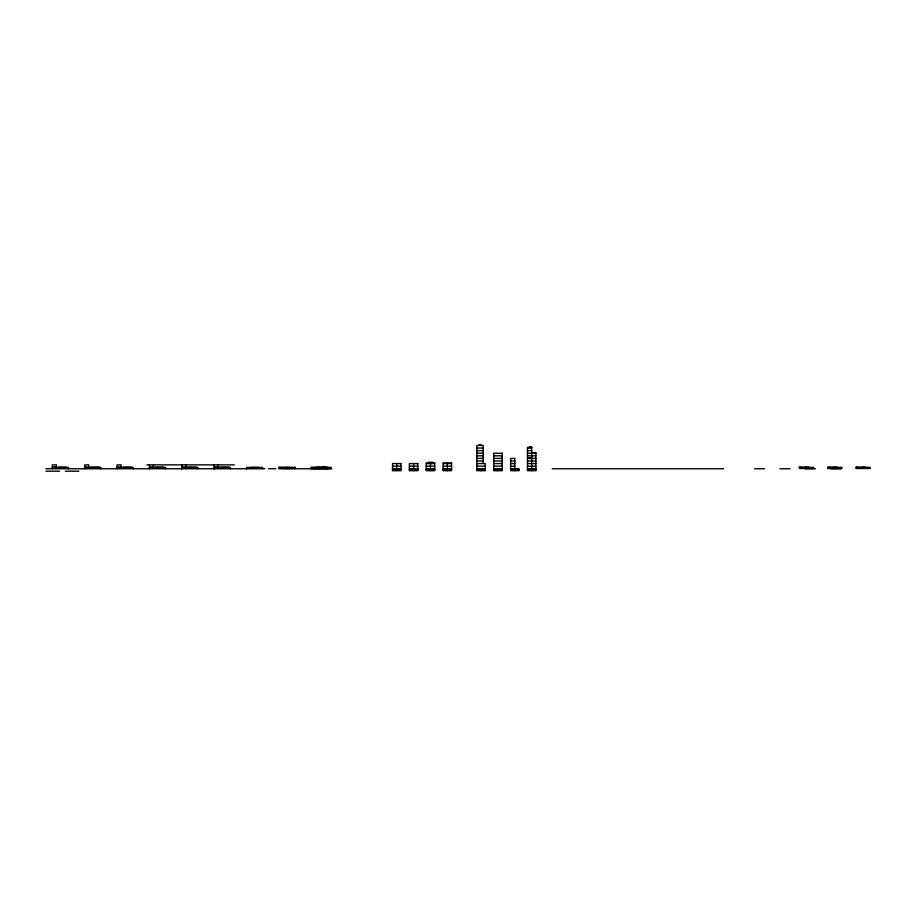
<?xml version="1.0" encoding="UTF-8"?>
<svg xmlns="http://www.w3.org/2000/svg" width="916" height="916" viewBox="0 0 916 916"><rect width="100%" height="100%" fill="white"/><g stroke="black" fill="none" stroke-linecap="round" stroke-linejoin="round"><path stroke-width="1.37" d="M799.462 467.332L813.603 467.332L813.603 468.511L799.462 468.511L799.462 467.16L803 467.332M531.681 447.397L527.467 447.397L527.467 470.698L535.894 470.698L535.894 452.573L531.681 452.573M476.858 448.05L483.19 448.05M527.467 448.05L531.681 448.05M476.858 450.638L483.19 450.638M527.467 450.638L531.681 450.638M476.858 453.225L483.19 453.225M527.467 453.225L535.894 453.225M476.858 455.813L483.19 455.813M493.724 455.813L502.163 455.813M527.467 455.813L535.894 455.813M527.467 457.76L531.681 457.76M476.858 458.401L483.19 458.401M493.724 458.401L502.163 458.401M527.467 458.401L535.894 458.401M476.858 460.988L483.19 460.988M493.724 460.988L502.163 460.988M510.601 460.988L514.815 460.988M527.467 460.988L535.894 460.988M426.261 463.576L434.688 463.576M443.126 463.576L451.554 463.576M476.858 463.576L485.297 463.576L485.297 470.698L476.858 470.698L476.858 445.462L483.19 445.462L483.19 463.576M493.724 463.576L502.163 463.576M510.601 463.576L514.815 463.576M527.467 463.576L535.894 463.576M146.892 464.87L234.336 464.87M392.517 466.164L400.956 466.164M409.395 466.164L417.822 466.164M426.261 466.164L434.688 466.164M443.126 466.164L451.554 466.164M476.858 466.164L485.297 466.164M493.724 466.164L502.163 466.164M510.601 466.164L514.815 466.164M527.467 466.164L535.894 466.164M52.349 467.206L56.403 467.206M58.395 467.206L66.181 467.206M84.719 467.206L88.76 467.206M90.753 467.206L99.191 467.206M117.076 467.206L121.118 467.206M123.122 467.206L131.492 467.206M149.434 467.206L153.476 467.206M155.228 467.206L163.861 467.206M181.792 467.206L185.845 467.206M187.585 467.206L196.264 467.206M214.149 467.206L218.203 467.206M219.703 467.206L229.126 467.206M321.928 467.16L326.176 467.16M804.534 467.16L808.771 467.16M832.816 467.16L837.064 467.16M861.12 467.16L865.357 467.16M52.349 467.412L68.528 467.412L68.528 468.763M84.719 467.412L100.897 467.412L100.897 468.763M117.076 467.412L133.255 467.412L133.255 468.763M250.56 467.412L258.656 467.412M311.234 467.355L331.02 467.332L331.02 468.511L326.772 468.511M827.755 467.332L841.907 467.332L841.907 468.511L827.755 468.511L827.755 467.16L831.293 467.332M856.048 467.332L870.2 467.332L870.2 468.511L856.048 468.511L856.048 467.16L859.586 467.332M278.876 467.515L295.055 467.515L278.876 467.286L278.876 468.763L331.89 468.763M45.8 468.763L264.827 468.763M268.457 468.763L275.853 468.763M392.517 468.763L400.956 468.763M409.395 468.763L417.822 468.763M426.261 468.763L434.688 468.763M443.126 468.763L451.554 468.763M476.858 468.763L485.297 468.763M493.724 468.763L502.163 468.763M510.601 468.763L519.029 468.763L519.029 470.698L510.601 470.698L510.601 458.401L514.815 458.401L514.815 468.763M527.467 468.763L535.894 468.763M552.211 468.763L723.686 468.763M754.532 468.763L764.677 468.763M779.905 468.763L790.061 468.763M805.29 468.763L815.446 468.763M830.675 468.763L840.819 468.763M392.517 469.404L400.956 469.404M409.395 469.404L417.822 469.404M426.261 469.404L434.688 469.404M443.126 469.404L451.554 469.404M476.858 469.404L485.297 469.404M493.724 469.404L502.163 469.404M510.601 469.404L519.029 469.404M527.467 469.404L535.894 469.404M392.517 470.057L400.956 470.057M409.395 470.057L417.822 470.057M426.261 470.057L434.688 470.057M443.126 470.057L451.554 470.057M476.858 470.057L485.297 470.057M493.724 470.057L502.163 470.057M510.601 470.057L519.029 470.057M527.467 470.057L535.894 470.057M45.903 471.19L59.494 471.19M65.311 471.19L78.902 471.19M799.462 467.16L799.462 468.511M531.681 468.763L531.681 446.756L529.574 446.756L529.574 447.397M531.681 469.404L531.681 470.698M514.815 469.404L514.815 470.698M497.949 469.404L497.949 470.698M481.083 445.462L481.083 444.81L478.965 444.81L478.965 445.462M481.083 469.404L481.083 470.698M447.34 462.935L447.34 468.763M447.34 469.404L447.34 470.698M432.581 462.935L432.581 462.282L428.367 462.282L428.367 462.935M430.474 462.935L430.474 468.763M430.474 469.404L430.474 470.698M413.608 463.576L413.608 468.763M413.608 469.404L413.608 470.698M396.743 463.576L396.743 468.763M396.743 469.404L396.743 470.698M320.405 467.332L316.867 467.332M295.055 467.286L295.055 468.763M289.49 467.412L289.49 468.763M287.83 467.286L287.83 468.763M286.101 467.286L286.101 468.763M284.441 467.412L284.441 468.763M262.697 468.763L262.697 467.458L246.519 467.458L246.519 468.763M230.34 468.763L230.34 467.412L214.149 467.412L214.149 468.763L214.149 464.87M218.203 464.87L218.203 467.458M197.971 468.763L197.971 467.412L181.792 467.412L181.792 468.763L181.792 464.87M185.845 464.87L185.845 467.458M165.613 468.763L165.613 467.412L149.434 467.412L149.434 468.763L149.434 464.87M153.476 464.87L153.476 467.458M121.118 467.458L121.118 464.87L117.076 464.87L117.076 468.763M88.76 467.458L88.76 464.87L84.719 464.87L84.719 468.763M56.403 467.458L56.403 464.87L52.349 464.87L52.349 468.763M502.163 453.225L493.724 453.225L493.724 470.698L502.163 470.698L502.163 453.225M434.688 462.935L426.261 462.935L426.261 470.698L434.688 470.698L434.688 462.935M451.554 462.935L443.126 462.935L443.126 470.698L451.554 470.698L451.554 462.935M400.956 463.576L392.517 463.576L392.517 470.698L400.956 470.698L400.956 463.576M417.822 463.576L409.395 463.576L409.395 470.698L417.822 470.698L417.822 463.576M327.413 467.446L311.234 467.458L311.234 468.763L327.413 468.729L327.413 467.458"/></g></svg>
